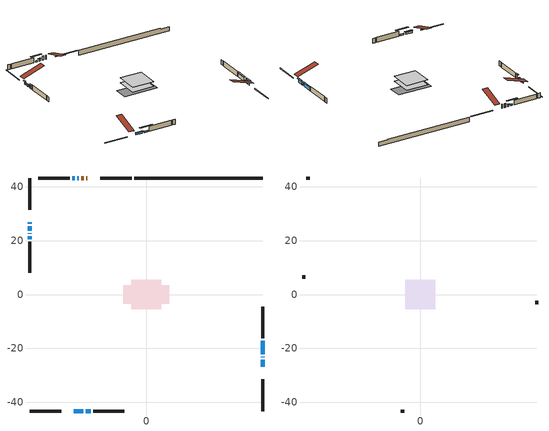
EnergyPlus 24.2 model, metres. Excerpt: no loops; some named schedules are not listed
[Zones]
conditioned space
 floor adiabatic (AdiabaticFloorConstruction): -5.56,-5.56 -5.56,5.56 5.56,5.56 5.56,-5.56 z0.61
 floor foundation (Slab1 construction): -8.6,-3.36 -8.6,3.36 8.6,3.36 8.6,-3.36 z-1.83
 wall outside (RimJoist1 construction): -5.46,43.32 -17.18,43.32 / -43.32,-43.32 -31.6,-43.32 / -43.32,43.32 -43.32,31.6 / 43.32,-43.32 43.32,-31.6 z0.61:0.91
 wall outside (AdiabaticWallConstruction 1): -21.89,43.32 -22.3,43.32 / -23.22,43.32 -24.1,43.32 z0.61:2.64
 wall outside (AdiabaticWallConstruction): -43.32,26.89 -43.32,26.28 z0.61:2.14; 43.32,-26.89 43.32,-24.3 / -43.32,21.64 -43.32,20.62 / 43.32,-22.29 43.32,-17.11 z0.61:2.49; -25.02,43.32 -25.71,43.32 / -26.89,-43.32 -23.49,-43.32 / -43.32,25.35 -43.32,23.65 z0.61:1.47; -26.64,43.32 -27.58,43.32 / -22.56,-43.32 -20.68,-43.32 z0.61:1.32; 43.32,-23.37 43.32,-23.21 / -43.32,22.72 -43.32,22.57 z0.61:1.12
 wall outside (Wall1 construction): -28.51,43.32 -40.14,43.32 / -19.75,-43.32 -8.12,-43.32 / -43.32,19.69 -43.32,8.06 / 43.32,-16.18 43.32,-4.55 z0.61:3.05
 wall foundation (FoundationWall1 construction): -4.53,43.32,-1.83 -4.53,43.32,0.61 38.54,43.32,0.61 38.54,43.32,0.19 43.32,43.32,0.19 43.32,43.32,-1.83
 window (WindowConstruction 7): -43.32,26.89 -43.32,26.28 z0.61:2.13
 window (WindowConstruction 4): 43.32,-26.89 43.32,-24.3 z0.61:2.49
 window (WindowConstruction 5): -25.02,43.32 -25.71,43.32 z0.61:1.47
 window (WindowConstruction 6): -26.89,-43.32 -23.49,-43.32 z0.61:1.47
 window (WindowConstruction 9): -26.64,43.32 -27.58,43.32 z0.61:1.32
 window (WindowConstruction 10): -22.56,-43.32 -20.68,-43.32 z0.61:1.32
 window (WindowConstruction 8): 43.32,-23.37 43.32,-23.22 z0.61:1.12
 window (WindowConstruction): -43.32,25.35 -43.32,23.65 z0.61:1.47
 window (WindowConstruction 1): -43.32,22.72 -43.32,22.57 z0.61:1.12
 window (WindowConstruction 2): -43.32,21.64 -43.32,20.62 z0.61:2.49
 window (WindowConstruction 3): 43.32,-22.29 43.32,-17.11 z0.61:2.49
 door (Door): -21.89,43.32 -22.29,43.32 z0.61:2.64
 door (Door 1): -23.22,43.32 -24.1,43.32 z0.61:2.64
 ceiling adiabatic (AdiabaticFloorConstruction): 5.56,-5.56 5.56,5.56 -5.56,5.56 -5.56,-5.56 z0.61
attic - vented
 floor to conditioned space (Floor1 construction Reversed): -5.55,-5.55 -5.55,5.55 5.55,5.55 5.55,-5.55 z3.05
 wall outside (Wall2 construction): -41.07,43.32 -42.39,43.32 / -7.19,-43.32 -5.87,-43.32 / -43.32,7.13 -43.32,5.81 / 43.32,-3.62 43.32,-2.29 z0.61:3.05
 roof outside (Roof1 construction): -20.96,43.32,3.05 -20.96,32.5,6.65 -18.11,32.5,6.65 -18.11,43.32,3.05; -27.82,-43.32,3.05 -27.82,-32.5,6.65 -30.67,-32.5,6.65 -30.67,-43.32,3.05; -43.32,27.82,3.05 -32.5,27.82,6.65 -32.5,30.67,6.65 -43.32,30.67,3.05; 43.32,-27.82,3.05 32.5,-27.82,6.65 32.5,-30.67,6.65 43.32,-30.67,3.05
shading: -43.32,25.98 -43.32,27.19 -43.93,27.19 -43.93,25.98 z2.43; 43.32,-24 43.32,-27.19 43.93,-27.19 43.93,-24 z2.79; -26.01,43.32 -24.73,43.32 -24.73,43.93 -26.01,43.93 z1.77; -23.19,-43.32 -27.19,-43.32 -27.19,-43.93 -23.19,-43.93 z1.77; -30.02,43.32 -24.2,43.32 -24.2,43.93 -30.02,43.93 z3.76; -18.24,-43.32 -25,-43.32 -25,-43.93 -18.24,-43.93 z3.76; 43.32,-22.92 43.32,-23.67 43.93,-23.67 43.93,-22.92 z1.42; -43.32,23.35 -43.32,25.65 -43.93,25.65 -43.93,23.35 z1.77; -43.32,22.27 -43.32,23.02 -44.23,23.02 -44.23,22.27 z1.42; -43.32,20.32 -43.32,21.94 -43.93,21.94 -43.93,20.32 z2.79; 43.32,-16.81 43.32,-22.59 43.93,-22.59 43.93,-16.81 z2.79
[Building]
Building 1: Terrain=Suburbs
[Site:Location]
Lethbridge CDA_AB: Latitude {deg}=49.7; Longitude {deg}=-112.77; Time Zone {hr}=-7; Elevation {m}=910; Keep Site Location Information=Yes
[Site:GroundTemperature:Shallow]
2.17017, 0.159738, -0.00126401, 0.952787, 4.78277, 8.59492, 11.8998, 13.9934, 14.1713, 12.4685, 9.24786, 5.55266
[Site:WaterMainsTemperature]
Calculation Method=Schedule; Temperature Schedule=mains temperature schedule
[Material] Roughness=Rough; Thermal Absorptance=0.9
Name | Thickness {m} | Conductivity {W/m-K} | Density {kg/m3} | Specific Heat {J/kg-K} | Solar Absorptance | Visible Absorptance
asphalt or fiberglass shingles | 0.00635 | 0.162714 | 1121.4 | 1465.45 | 0.4 | 0.4
ceiling loosefill ins | 0.169333 | 0.0480833 | 16.02 | 1046.75 | 0.7 | 0.7
ceiling stud and cavity | 0.1397 | 0.150831 | 65.682 | 1177.47 | 0.7 | 0.7
concrete 4.0 in. | 0.1016 | 1.803125 | 2242.8 | 837.4 | 0.7 | 0.7
concrete 8.0 in. | 0.2032 | 1.803125 | 2242.8 | 837.4 | 0.7 | 0.7
door material | 0.04445 | 0.188738 | 512.64 | 1214.23 | 0.7 | 0.7
door material 1 | 0.04445 | 0.0451087 | 512.64 | 1214.23 | 0.7 | 0.7
exterior vertical ins | 0.0460229 | 0.029427 | 32.04 | 1214.23 | 0.7 | 0.7
floor covering | 0.0127 | 0.0433444 | 54.468 | 1339.84 | 0.6 | 0.6
floor rigid ins; wall rigid ins 1 | 0.512978 | 0.029427 | 32.04 | 1214.23 | 0.7 | 0.7
floor stud and cavity | 0.1397 | 1.75129 | 37.0049 | 1207.88 | 0.7 | 0.7
furniture material conditioned space 1 | 0.1524 | 0.115458 | 640.8 | 1214.23 | 0.6 | 0.6
gypsum board | 0.0127 | 0.160291 | 801 | 837.4 | 0.6 | 0.6
gypsum board 1 | 0.0127 | 0.160291 | 801 | 837.4 | 0.7 | 0.7
osb sheathing 0.5 in. | 0.0127 | 0.115458 | 512.64 | 1214.23 | 0.7 | 0.7
osb sheathing 0.75 in. | 0.01905 | 0.115458 | 512.64 | 1214.23 | 0.7 | 0.7
osb sheathing 2.0 in. | 0.0508 | 0.115458 | 512.64 | 1214.23 | 0.7 | 0.7
rim joist rigid ins; wall rigid ins | 0.051816 | 0.029427 | 32.04 | 1214.23 | 0.7 | 0.7
rim joist stud and cavity | 0.0508 | 0.0436077 | 125.044 | 1163.47 | 0.6 | 0.6
wall stud and cavity | 0.1397 | 0.245635 | 139.0536 | 1170.24 | 0.7 | 0.7
wall stud and cavity 1 | 0.0889 | 6.1454 | 50.32683 | 1063.81 | 0.6 | 0.6
wall stud and cavity 2 | 0.0889 | 0.380278 | 52.3479 | 1209.89 | 0.7 | 0.7
wall stud and cavity 3 | 0.0889 | 0.391764 | 83.0341 | 1211.67 | 0.7 | 0.7
wood siding | 0.0254 | 0.102417 | 544.68 | 1172.36 | 0.4 | 0.4
wood siding 1 | 0.00254 | 0.102417 | 544.68 | 1172.36 | 0.4 | 0.4
wood siding 2; wood siding 3; wood siding 4 | 0.0254 | 0.102417 | 544.68 | 1172.36 | 0.7 | 0.7
[WindowMaterial:SimpleGlazingSystem]
Name | U-Factor {W/m2-K} | Solar Heat Gain Coefficient
WindowMaterial | 2.92814 | 0.66
WindowMaterial 1 | 3.03943 | 0.32
WindowMaterial 2 | 3.00026 | 0.52
WindowMaterial 3 | 2.90032 | 0.68
WindowMaterial 4 | 2.91338 | 0.63
WindowMaterial 5 | 2.98833 | 0.52
WindowMaterial 6 | 2.94461 | 0.59
WindowMaterial 7 | 2.961077 | 0.63
WindowMaterial 8 | 2.98209 | 0.53
[Construction]
AdiabaticFloorConstruction: floor stud and cavity, floor rigid ins, osb sheathing 0.75 in., floor covering
AdiabaticWallConstruction: wood siding 3, wall rigid ins 1, wall stud and cavity 2, gypsum board
AdiabaticWallConstruction 1: wood siding 4, wall rigid ins 1, wall stud and cavity 2, gypsum board
Door: door material
Door 1: door material 1
Floor1 construction Reversed: gypsum board, ceiling stud and cavity, ceiling loosefill ins
FoundationWall1 construction: concrete 8.0 in., gypsum board 1
furniture construction conditioned space 1: furniture material conditioned space 1
PartitionWallConstruction: gypsum board, wall stud and cavity 3, gypsum board
RimJoist1 construction: wood siding 2, rim joist rigid ins, osb sheathing 2.0 in., rim joist stud and cavity
Roof1 construction: asphalt or fiberglass shingles
Slab1 construction: concrete 4.0 in.
Wall1 construction: wood siding, wall rigid ins, osb sheathing 0.5 in., wall stud and cavity, gypsum board
Wall2 construction: wood siding 1, wall stud and cavity 1
WindowConstruction: WindowMaterial
WindowConstruction 1; WindowConstruction 8: WindowMaterial 1
WindowConstruction 10; WindowConstruction 9: WindowMaterial 8
WindowConstruction 2: WindowMaterial 2
WindowConstruction 3: WindowMaterial 3
WindowConstruction 4: WindowMaterial 4
WindowConstruction 5: WindowMaterial 5
WindowConstruction 6: WindowMaterial 6
WindowConstruction 7: WindowMaterial 7
[Zone] Multiplier=1; Part of Total Floor Area=Yes
Name | Volume {m3}
attic - vented | 72.2297
conditioned space | 693.3
[Space]
Name | Zone | Volume {m3}
attic - vented 1 | attic - vented | 72.2297
conditioned space 1 | conditioned space | 693.3
[ZoneInfiltration:EffectiveLeakageArea]
infil attic - vented 1: Zone or Space=attic - vented 1; Schedule=Always On Discrete; Effective Air Leakage Area {cm2}=4486.55; Stack Coefficient=0.000420338; Wind Coefficient=1.38522e-05
[ZoneMixing]
whole house fan mix: Zone or Space=attic - vented; Schedule=Always On Continuous; Design Flow Rate Calculation Method=Flow/Zone; Design Flow Rate {m3/s}=0; Source Zone or Space=conditioned space
[SurfaceProperty:ExposedFoundationPerimeter]
Slab1: Exposed Perimeter Calculation Method=TotalExposedPerimeter; Total Exposed Perimeter {m}=47.854
[InternalMass] Zone or ZoneList=conditioned space; Space or SpaceList=conditioned space 1
Name | Construction | Surface Area {m2}
furniture mass conditioned space 1 | furniture construction conditioned space 1 | 95.64
partition wall mass | PartitionWallConstruction | 239.1
[Lights]
interior lighting: Zone or ZoneList or Space or SpaceList=conditioned space 1; Schedule=interior lighting schedule; Design Level Calculation Method=LightingLevel; Lighting Level {W}=343.2; Return Air Fraction=0; Fraction Radiant=0.6; Fraction Visible=0.2; Fraction Replaceable=1
[People]
occupants: Zone or ZoneList or Space or SpaceList=conditioned space 1; Number of People Schedule=occupants schedule; Number of People Calculation Method=People; Number of People=3; Fraction Radiant=0.314171; Sensible Heat Fraction=0.56303; Activity Level Schedule=occupants activity schedule; Carbon Dioxide Generation Rate {m3/s-W}=0; Enable ASHRAE 55 Comfort Warnings=No; Mean Radiant Temperature Calculation Type=EnclosureAveraged
[ElectricEquipment] Zone or ZoneList or Space or SpaceList=conditioned space 1; Design Level Calculation Method=EquipmentLevel
Name | Schedule | Design Level {W} | Fraction Latent | Fraction Radiant | Fraction Lost
clothes dryer | clothes dryer schedule | 140.772 | 0.015 | 0.081 | 0.85
clothes washer | clothes washer schedule | 32.1985 | 0.03 | 0.162 | 0.7
cooking range | cooking range schedule | 215.147 | 0.08 | 0.432 | 0.2
dishwasher | dishwasher schedule | 66.8632 | 0.3 | 0.18 | 0.4
fridge | fridge schedule | 72.9452 | 0 | 0.6 | 0
mech vent bath fan 0 | mech vent bath fan 0 schedule | 50.2 | 0 | 0 | 1
mech vent bath fan 1 | mech vent bath fan 1 schedule | 50.2 | 0 | 0 | 1
mech vent house fan | mech vent house fan schedule | 0 | 0 | 0 | 1
mech vent house fan cfis | mech vent house fan cfis schedule | 0 | 0 | 0 | 0
mech vent range fan 0 | mech vent range fan 0 schedule | 57 | 0 | 0 | 1
misc plug loads | misc plug loads schedule | 494.7 | 0.045 | 0.513 | 0.1
whole house fan | Always On Discrete | 0 | 0 | 0 | 1
[OtherEquipment] Zone or ZoneList or Space or SpaceList=conditioned space 1; Design Level Calculation Method=EquipmentLevel
Name | Fuel Type | Schedule | Design Level {W} | Fraction Latent | Fraction Radiant | Fraction Lost
clothes dryer 1 | Electricity | clothes dryer schedule | 0 | 0.015 | 0.081 | 0.85
cooking range 1 | Electricity | cooking range schedule | 0 | 0.08 | 0.432 | 0.2
general water use latent | None | general water use schedule | 62.594 | 1 | 0 | 0
general water use sensible | None | general water use schedule | -61.6891 | 0 | 0.6 | 0
mech vent house fan latent load | None | Always On Discrete | 0 | 1 | 0 | 0
mech vent house fan sensible load | None | Always On Discrete | 0 | 0 | 0 | 0
water heater energy adjustment1 | NaturalGas | Always On Discrete | 0.01 | 0 | 0 | 1
[ZoneInfiltration:DesignFlowRate] Zone or ZoneList or Space or SpaceList=conditioned space 1; Schedule=Always On Discrete; Design Flow Rate Calculation Method=Flow/Zone; Design Flow Rate {m3/s}=0
infil flow; natural vent flow; whole house fan flow
[Foundation:Kiva]
Foundation Kiva 1: Initial Indoor Air Temperature {C}=18; Wall Height Above Grade {m}=0.609996; Wall Depth Below Slab {m}=0.2032; Custom Block Material Name 1=exterior vertical ins; Custom Block Depth 1 {m}=2.43998; Custom Block X Position 1 {m}=0.2159; Custom Block Z Position 1 {m}=0
[Foundation:Kiva:Settings]
Soil Conductivity {W/m-K}=0.849921; Soil Density {kg/m3}=1842.3; Soil Specific Heat {J/kg-K}=418.7; Ground Solar Absorptivity=0.9; Ground Thermal Absorptivity=0.9; Ground Surface Roughness {m}=0.03; Far-Field Width {m}=40; Deep-Ground Boundary Condition=ZeroFlux; Deep-Ground Depth {m}=40; Minimum Cell Dimension {m}=0.2; Maximum Cell Growth Coefficient=3; Simulation Timestep=Timestep
[Exterior:Lights]
exterior lighting: Schedule=exterior lighting schedule; Design Level {W}=75.6
[Schedule:Constant]
Name | Hourly Value
Always On Continuous; mech vent house fan schedule; mech vent house fan cfis schedule; Always On Discrete | 1
occupants activity schedule | 117.228
fridge schedule | 0
[Schedule:Week:Daily]
interior lighting schedule Week Rule - Jan1-Jan27: interior lighting schedule day, interior lighting schedule day, interior lighting schedule day, interior lighting schedule day, interior lighting schedule day, interior lighting schedule day, interior lighting schedule day, interior lighting schedule default day, interior lighting schedule default day, interior lighting schedule default day, interior lighting schedule default day, interior lighting schedule default day
interior lighting schedule Week Rule - Jan28-Feb3: interior lighting schedule day, interior lighting schedule day, interior lighting schedule day, interior lighting schedule day, interior lighting schedule day 1, interior lighting schedule day 1, interior lighting schedule day 1, interior lighting schedule default day, interior lighting schedule default day, interior lighting schedule default day, interior lighting schedule default day, interior lighting schedule default day
interior lighting schedule Week Rule - Feb4-Feb24: interior lighting schedule day 1, interior lighting schedule day 1, interior lighting schedule day 1, interior lighting schedule day 1, interior lighting schedule day 1, interior lighting schedule day 1, interior lighting schedule day 1, interior lighting schedule default day, interior lighting schedule default day, interior lighting schedule default day, interior lighting schedule default day, interior lighting schedule default day
interior lighting schedule Week Rule - Feb25-Mar3: interior lighting schedule day 1, interior lighting schedule day 1, interior lighting schedule day 1, interior lighting schedule day 1, interior lighting schedule day 2, interior lighting schedule day 2, interior lighting schedule day 2, interior lighting schedule default day, interior lighting schedule default day, interior lighting schedule default day, interior lighting schedule default day, interior lighting schedule default day
interior lighting schedule Week Rule - Mar4-Mar31: interior lighting schedule day 2, interior lighting schedule day 2, interior lighting schedule day 2, interior lighting schedule day 2, interior lighting schedule day 2, interior lighting schedule day 2, interior lighting schedule day 2, interior lighting schedule default day, interior lighting schedule default day, interior lighting schedule default day, interior lighting schedule default day, interior lighting schedule default day
interior lighting schedule Week Rule - Apr1-Apr28: interior lighting schedule day 3, interior lighting schedule day 3, interior lighting schedule day 3, interior lighting schedule day 3, interior lighting schedule day 3, interior lighting schedule day 3, interior lighting schedule day 3, interior lighting schedule default day, interior lighting schedule default day, interior lighting schedule default day, interior lighting schedule default day, interior lighting schedule default day
interior lighting schedule Week Rule - Apr29-May5: interior lighting schedule day 3, interior lighting schedule day 3, interior lighting schedule day 4, interior lighting schedule day 4, interior lighting schedule day 4, interior lighting schedule day 4, interior lighting schedule day 4, interior lighting schedule default day, interior lighting schedule default day, interior lighting schedule default day, interior lighting schedule default day, interior lighting schedule default day
interior lighting schedule Week Rule - May6-May26: interior lighting schedule day 4, interior lighting schedule day 4, interior lighting schedule day 4, interior lighting schedule day 4, interior lighting schedule day 4, interior lighting schedule day 4, interior lighting schedule day 4, interior lighting schedule default day, interior lighting schedule default day, interior lighting schedule default day, interior lighting schedule default day, interior lighting schedule default day
interior lighting schedule Week Rule - May27-Jun2: interior lighting schedule day 4, interior lighting schedule day 4, interior lighting schedule day 4, interior lighting schedule day 4, interior lighting schedule day 4, interior lighting schedule day 5, interior lighting schedule day 5, interior lighting schedule default day, interior lighting schedule default day, interior lighting schedule default day, interior lighting schedule default day, interior lighting schedule default day
interior lighting schedule Week Rule - Jun3-Jun30: interior lighting schedule day 5, interior lighting schedule day 5, interior lighting schedule day 5, interior lighting schedule day 5, interior lighting schedule day 5, interior lighting schedule day 5, interior lighting schedule day 5, interior lighting schedule default day, interior lighting schedule default day, interior lighting schedule default day, interior lighting schedule default day, interior lighting schedule default day
interior lighting schedule Week Rule - Jul1-Jul28: interior lighting schedule day 6, interior lighting schedule day 6, interior lighting schedule day 6, interior lighting schedule day 6, interior lighting schedule day 6, interior lighting schedule day 6, interior lighting schedule day 6, interior lighting schedule default day, interior lighting schedule default day, interior lighting schedule default day, interior lighting schedule default day, interior lighting schedule default day
interior lighting schedule Week Rule - Jul29-Aug4: interior lighting schedule day 6, interior lighting schedule day 6, interior lighting schedule day 6, interior lighting schedule day 7, interior lighting schedule day 7, interior lighting schedule day 7, interior lighting schedule day 7, interior lighting schedule default day, interior lighting schedule default day, interior lighting schedule default day, interior lighting schedule default day, interior lighting schedule default day
interior lighting schedule Week Rule - Aug5-Aug25: interior lighting schedule day 7, interior lighting schedule day 7, interior lighting schedule day 7, interior lighting schedule day 7, interior lighting schedule day 7, interior lighting schedule day 7, interior lighting schedule day 7, interior lighting schedule default day, interior lighting schedule default day, interior lighting schedule default day, interior lighting schedule default day, interior lighting schedule default day
interior lighting schedule Week Rule - Aug26-Sep1: interior lighting schedule day 7, interior lighting schedule day 7, interior lighting schedule day 7, interior lighting schedule day 7, interior lighting schedule day 7, interior lighting schedule day 7, interior lighting schedule day 8, interior lighting schedule default day, interior lighting schedule default day, interior lighting schedule default day, interior lighting schedule default day, interior lighting schedule default day
interior lighting schedule Week Rule - Sep2-Sep29: interior lighting schedule day 8, interior lighting schedule day 8, interior lighting schedule day 8, interior lighting schedule day 8, interior lighting schedule day 8, interior lighting schedule day 8, interior lighting schedule day 8, interior lighting schedule default day, interior lighting schedule default day, interior lighting schedule default day, interior lighting schedule default day, interior lighting schedule default day
interior lighting schedule Week Rule - Sep30-Oct6: interior lighting schedule day 8, interior lighting schedule day 9, interior lighting schedule day 9, interior lighting schedule day 9, interior lighting schedule day 9, interior lighting schedule day 9, interior lighting schedule day 9, interior lighting schedule default day, interior lighting schedule default day, interior lighting schedule default day, interior lighting schedule default day, interior lighting schedule default day
interior lighting schedule Week Rule - Oct7-Oct27: interior lighting schedule day 9, interior lighting schedule day 9, interior lighting schedule day 9, interior lighting schedule day 9, interior lighting schedule day 9, interior lighting schedule day 9, interior lighting schedule day 9, interior lighting schedule default day, interior lighting schedule default day, interior lighting schedule default day, interior lighting schedule default day, interior lighting schedule default day
interior lighting schedule Week Rule - Oct28-Nov3: interior lighting schedule day 9, interior lighting schedule day 9, interior lighting schedule day 9, interior lighting schedule day 9, interior lighting schedule day 10, interior lighting schedule day 10, interior lighting schedule day 10, interior lighting schedule default day, interior lighting schedule default day, interior lighting schedule default day, interior lighting schedule default day, interior lighting schedule default day
interior lighting schedule Week Rule - Nov4-Nov24: interior lighting schedule day 10, interior lighting schedule day 10, interior lighting schedule day 10, interior lighting schedule day 10, interior lighting schedule day 10, interior lighting schedule day 10, interior lighting schedule day 10, interior lighting schedule default day, interior lighting schedule default day, interior lighting schedule default day, interior lighting schedule default day, interior lighting schedule default day
interior lighting schedule Week Rule - Nov25-Dec1: interior lighting schedule day 10, interior lighting schedule day 10, interior lighting schedule day 10, interior lighting schedule day 10, interior lighting schedule day 10, interior lighting schedule day 10, interior lighting schedule day 11, interior lighting schedule default day, interior lighting schedule default day, interior lighting schedule default day, interior lighting schedule default day, interior lighting schedule default day
interior lighting schedule Week Rule - Dec2-Dec31: interior lighting schedule day 11, interior lighting schedule day 11, interior lighting schedule day 11, interior lighting schedule day 11, interior lighting schedule day 11, interior lighting schedule day 11, interior lighting schedule day 11, interior lighting schedule default day, interior lighting schedule default day, interior lighting schedule default day, interior lighting schedule default day, interior lighting schedule default day
occupants schedule Week Rule - Jan1-Dec31: occupants schedule day, occupants schedule day, occupants schedule day, occupants schedule day, occupants schedule day, occupants schedule day, occupants schedule day, occupants schedule default day, occupants schedule default day, occupants schedule default day, occupants schedule default day, occupants schedule default day
clothes dryer schedule Week Rule - Jan1-Dec31: clothes dryer schedule day, clothes dryer schedule day, clothes dryer schedule day, clothes dryer schedule day, clothes dryer schedule day, clothes dryer schedule day, clothes dryer schedule day, clothes dryer schedule default day, clothes dryer schedule default day, clothes dryer schedule default day, clothes dryer schedule default day, clothes dryer schedule default day
clothes washer schedule Week Rule - Jan1-Dec31: clothes washer schedule day, clothes washer schedule day, clothes washer schedule day, clothes washer schedule day, clothes washer schedule day, clothes washer schedule day, clothes washer schedule day, clothes washer schedule default day, clothes washer schedule default day, clothes washer schedule default day, clothes washer schedule default day, clothes washer schedule default day
cooking range schedule Week Rule - Jan1-Dec31: cooking range schedule day, cooking range schedule day, cooking range schedule day, cooking range schedule day, cooking range schedule day, cooking range schedule day, cooking range schedule day, cooking range schedule default day, cooking range schedule default day, cooking range schedule default day, cooking range schedule default day, cooking range schedule default day
dishwasher schedule Week Rule - Jan1-Dec31: dishwasher schedule day, dishwasher schedule day, dishwasher schedule day, dishwasher schedule day, dishwasher schedule day, dishwasher schedule day, dishwasher schedule day, dishwasher schedule default day, dishwasher schedule default day, dishwasher schedule default day, dishwasher schedule default day, dishwasher schedule default day
mech vent bath fan 0 schedule Week Rule - Jan1-Dec31: mech vent bath fan 0 schedule day, mech vent bath fan 0 schedule day, mech vent bath fan 0 schedule day, mech vent bath fan 0 schedule day, mech vent bath fan 0 schedule day, mech vent bath fan 0 schedule day, mech vent bath fan 0 schedule day, mech vent bath fan 0 schedule default day, mech vent bath fan 0 schedule default day, mech vent bath fan 0 schedule default day, mech vent bath fan 0 schedule default day, mech vent bath fan 0 schedule default day
mech vent bath fan 1 schedule Week Rule - Jan1-Dec31: mech vent bath fan 1 schedule day, mech vent bath fan 1 schedule day, mech vent bath fan 1 schedule day, mech vent bath fan 1 schedule day, mech vent bath fan 1 schedule day, mech vent bath fan 1 schedule day, mech vent bath fan 1 schedule day, mech vent bath fan 1 schedule default day, mech vent bath fan 1 schedule default day, mech vent bath fan 1 schedule default day, mech vent bath fan 1 schedule default day, mech vent bath fan 1 schedule default day
mech vent range fan 0 schedule Week Rule - Jan1-Dec31: mech vent range fan 0 schedule day, mech vent range fan 0 schedule day, mech vent range fan 0 schedule day, mech vent range fan 0 schedule day, mech vent range fan 0 schedule day, mech vent range fan 0 schedule day, mech vent range fan 0 schedule day, mech vent range fan 0 schedule default day, mech vent range fan 0 schedule default day, mech vent range fan 0 schedule default day, mech vent range fan 0 schedule default day, mech vent range fan 0 schedule default day
misc plug loads schedule Week Rule - Jan1-Dec31: misc plug loads schedule day, misc plug loads schedule day, misc plug loads schedule day, misc plug loads schedule day, misc plug loads schedule day, misc plug loads schedule day, misc plug loads schedule day, misc plug loads schedule default day, misc plug loads schedule default day, misc plug loads schedule default day, misc plug loads schedule default day, misc plug loads schedule default day
general water use schedule Week Rule - Jan1-Dec31: general water use schedule day, general water use schedule day, general water use schedule day, general water use schedule day, general water use schedule day, general water use schedule day, general water use schedule day, general water use schedule default day, general water use schedule default day, general water use schedule default day, general water use schedule default day, general water use schedule default day
exterior lighting schedule Week Rule - Jan1-Jan27: exterior lighting schedule day, exterior lighting schedule day, exterior lighting schedule day, exterior lighting schedule day, exterior lighting schedule day, exterior lighting schedule day, exterior lighting schedule day, exterior lighting schedule default day, exterior lighting schedule default day, exterior lighting schedule default day, exterior lighting schedule default day, exterior lighting schedule default day
exterior lighting schedule Week Rule - Jan28-Feb3: exterior lighting schedule day, exterior lighting schedule day, exterior lighting schedule day, exterior lighting schedule day, exterior lighting schedule day 1, exterior lighting schedule day 1, exterior lighting schedule day 1, exterior lighting schedule default day, exterior lighting schedule default day, exterior lighting schedule default day, exterior lighting schedule default day, exterior lighting schedule default day
exterior lighting schedule Week Rule - Feb4-Feb24: exterior lighting schedule day 1, exterior lighting schedule day 1, exterior lighting schedule day 1, exterior lighting schedule day 1, exterior lighting schedule day 1, exterior lighting schedule day 1, exterior lighting schedule day 1, exterior lighting schedule default day, exterior lighting schedule default day, exterior lighting schedule default day, exterior lighting schedule default day, exterior lighting schedule default day
exterior lighting schedule Week Rule - Feb25-Mar3: exterior lighting schedule day 1, exterior lighting schedule day 1, exterior lighting schedule day 1, exterior lighting schedule day 1, exterior lighting schedule day 2, exterior lighting schedule day 2, exterior lighting schedule day 2, exterior lighting schedule default day, exterior lighting schedule default day, exterior lighting schedule default day, exterior lighting schedule default day, exterior lighting schedule default day
exterior lighting schedule Week Rule - Mar4-Mar31: exterior lighting schedule day 2, exterior lighting schedule day 2, exterior lighting schedule day 2, exterior lighting schedule day 2, exterior lighting schedule day 2, exterior lighting schedule day 2, exterior lighting schedule day 2, exterior lighting schedule default day, exterior lighting schedule default day, exterior lighting schedule default day, exterior lighting schedule default day, exterior lighting schedule default day
exterior lighting schedule Week Rule - Apr1-Apr28: exterior lighting schedule day 3, exterior lighting schedule day 3, exterior lighting schedule day 3, exterior lighting schedule day 3, exterior lighting schedule day 3, exterior lighting schedule day 3, exterior lighting schedule day 3, exterior lighting schedule default day, exterior lighting schedule default day, exterior lighting schedule default day, exterior lighting schedule default day, exterior lighting schedule default day
exterior lighting schedule Week Rule - Apr29-May5: exterior lighting schedule day 3, exterior lighting schedule day 3, exterior lighting schedule day 4, exterior lighting schedule day 4, exterior lighting schedule day 4, exterior lighting schedule day 4, exterior lighting schedule day 4, exterior lighting schedule default day, exterior lighting schedule default day, exterior lighting schedule default day, exterior lighting schedule default day, exterior lighting schedule default day
exterior lighting schedule Week Rule - May6-May26: exterior lighting schedule day 4, exterior lighting schedule day 4, exterior lighting schedule day 4, exterior lighting schedule day 4, exterior lighting schedule day 4, exterior lighting schedule day 4, exterior lighting schedule day 4, exterior lighting schedule default day, exterior lighting schedule default day, exterior lighting schedule default day, exterior lighting schedule default day, exterior lighting schedule default day
exterior lighting schedule Week Rule - May27-Jun2: exterior lighting schedule day 4, exterior lighting schedule day 4, exterior lighting schedule day 4, exterior lighting schedule day 4, exterior lighting schedule day 4, exterior lighting schedule day 5, exterior lighting schedule day 5, exterior lighting schedule default day, exterior lighting schedule default day, exterior lighting schedule default day, exterior lighting schedule default day, exterior lighting schedule default day
exterior lighting schedule Week Rule - Jun3-Jun30: exterior lighting schedule day 5, exterior lighting schedule day 5, exterior lighting schedule day 5, exterior lighting schedule day 5, exterior lighting schedule day 5, exterior lighting schedule day 5, exterior lighting schedule day 5, exterior lighting schedule default day, exterior lighting schedule default day, exterior lighting schedule default day, exterior lighting schedule default day, exterior lighting schedule default day
exterior lighting schedule Week Rule - Jul1-Jul28: exterior lighting schedule day 6, exterior lighting schedule day 6, exterior lighting schedule day 6, exterior lighting schedule day 6, exterior lighting schedule day 6, exterior lighting schedule day 6, exterior lighting schedule day 6, exterior lighting schedule default day, exterior lighting schedule default day, exterior lighting schedule default day, exterior lighting schedule default day, exterior lighting schedule default day
exterior lighting schedule Week Rule - Jul29-Aug4: exterior lighting schedule day 6, exterior lighting schedule day 6, exterior lighting schedule day 6, exterior lighting schedule day 7, exterior lighting schedule day 7, exterior lighting schedule day 7, exterior lighting schedule day 7, exterior lighting schedule default day, exterior lighting schedule default day, exterior lighting schedule default day, exterior lighting schedule default day, exterior lighting schedule default day
exterior lighting schedule Week Rule - Aug5-Aug25: exterior lighting schedule day 7, exterior lighting schedule day 7, exterior lighting schedule day 7, exterior lighting schedule day 7, exterior lighting schedule day 7, exterior lighting schedule day 7, exterior lighting schedule day 7, exterior lighting schedule default day, exterior lighting schedule default day, exterior lighting schedule default day, exterior lighting schedule default day, exterior lighting schedule default day
exterior lighting schedule Week Rule - Aug26-Sep1: exterior lighting schedule day 7, exterior lighting schedule day 7, exterior lighting schedule day 7, exterior lighting schedule day 7, exterior lighting schedule day 7, exterior lighting schedule day 7, exterior lighting schedule day 8, exterior lighting schedule default day, exterior lighting schedule default day, exterior lighting schedule default day, exterior lighting schedule default day, exterior lighting schedule default day
exterior lighting schedule Week Rule - Sep2-Sep29: exterior lighting schedule day 8, exterior lighting schedule day 8, exterior lighting schedule day 8, exterior lighting schedule day 8, exterior lighting schedule day 8, exterior lighting schedule day 8, exterior lighting schedule day 8, exterior lighting schedule default day, exterior lighting schedule default day, exterior lighting schedule default day, exterior lighting schedule default day, exterior lighting schedule default day
exterior lighting schedule Week Rule - Sep30-Oct6: exterior lighting schedule day 8, exterior lighting schedule day 9, exterior lighting schedule day 9, exterior lighting schedule day 9, exterior lighting schedule day 9, exterior lighting schedule day 9, exterior lighting schedule day 9, exterior lighting schedule default day, exterior lighting schedule default day, exterior lighting schedule default day, exterior lighting schedule default day, exterior lighting schedule default day
exterior lighting schedule Week Rule - Oct7-Oct27: exterior lighting schedule day 9, exterior lighting schedule day 9, exterior lighting schedule day 9, exterior lighting schedule day 9, exterior lighting schedule day 9, exterior lighting schedule day 9, exterior lighting schedule day 9, exterior lighting schedule default day, exterior lighting schedule default day, exterior lighting schedule default day, exterior lighting schedule default day, exterior lighting schedule default day
exterior lighting schedule Week Rule - Oct28-Nov3: exterior lighting schedule day 9, exterior lighting schedule day 9, exterior lighting schedule day 9, exterior lighting schedule day 9, exterior lighting schedule day 10, exterior lighting schedule day 10, exterior lighting schedule day 10, exterior lighting schedule default day, exterior lighting schedule default day, exterior lighting schedule default day, exterior lighting schedule default day, exterior lighting schedule default day
exterior lighting schedule Week Rule - Nov4-Nov24: exterior lighting schedule day 10, exterior lighting schedule day 10, exterior lighting schedule day 10, exterior lighting schedule day 10, exterior lighting schedule day 10, exterior lighting schedule day 10, exterior lighting schedule day 10, exterior lighting schedule default day, exterior lighting schedule default day, exterior lighting schedule default day, exterior lighting schedule default day, exterior lighting schedule default day
[Schedule:Year]
interior lighting schedule: interior lighting schedule Week Rule - Jan1-Jan27, 1, 1, 1, 27, interior lighting schedule Week Rule - Jan28-Feb3, 1, 28, 2, 3, interior lighting schedule Week Rule - Feb4-Feb24, 2, 4, 2, 24, interior lighting schedule Week Rule - Feb25-Mar3, 2, 25, 3, 3, interior lighting schedule Week Rule - Mar4-Mar31, 3, 4, 3, 31, interior lighting schedule Week Rule - Apr1-Apr28, 4, 1, 4, 28, interior lighting schedule Week Rule - Apr29-May5, 4, 29, 5, 5, interior lighting schedule Week Rule - May6-May26, 5, 6, 5, 26, interior lighting schedule Week Rule - May27-Jun2, 5, 27, 6, 2, interior lighting schedule Week Rule - Jun3-Jun30, 6, 3, 6, 30, interior lighting schedule Week Rule - Jul1-Jul28, 7, 1, 7, 28, interior lighting schedule Week Rule - Jul29-Aug4, 7, 29, 8, 4, interior lighting schedule Week Rule - Aug5-Aug25, 8, 5, 8, 25, interior lighting schedule Week Rule - Aug26-Sep1, 8, 26, 9, 1, interior lighting schedule Week Rule - Sep2-Sep29, 9, 2, 9, 29, interior lighting schedule Week Rule - Sep30-Oct6, 9, 30, 10, 6, interior lighting schedule Week Rule - Oct7-Oct27, 10, 7, 10, 27, interior lighting schedule Week Rule - Oct28-Nov3, 10, 28, 11, 3, interior lighting schedule Week Rule - Nov4-Nov24, 11, 4, 11, 24, interior lighting schedule Week Rule - Nov25-Dec1, 11, 25, 12, 1, interior lighting schedule Week Rule - Dec2-Dec31, 12, 2, 12, 31
occupants schedule: occupants schedule Week Rule - Jan1-Dec31, 1, 1, 12, 31
clothes dryer schedule: clothes dryer schedule Week Rule - Jan1-Dec31, 1, 1, 12, 31
clothes washer schedule: clothes washer schedule Week Rule - Jan1-Dec31, 1, 1, 12, 31
cooking range schedule: cooking range schedule Week Rule - Jan1-Dec31, 1, 1, 12, 31
dishwasher schedule: dishwasher schedule Week Rule - Jan1-Dec31, 1, 1, 12, 31
mech vent bath fan 0 schedule: mech vent bath fan 0 schedule Week Rule - Jan1-Dec31, 1, 1, 12, 31
mech vent bath fan 1 schedule: mech vent bath fan 1 schedule Week Rule - Jan1-Dec31, 1, 1, 12, 31
mech vent range fan 0 schedule: mech vent range fan 0 schedule Week Rule - Jan1-Dec31, 1, 1, 12, 31
misc plug loads schedule: misc plug loads schedule Week Rule - Jan1-Dec31, 1, 1, 12, 31
general water use schedule: general water use schedule Week Rule - Jan1-Dec31, 1, 1, 12, 31
exterior lighting schedule: exterior lighting schedule Week Rule - Jan1-Jan27, 1, 1, 1, 27, exterior lighting schedule Week Rule - Jan28-Feb3, 1, 28, 2, 3, exterior lighting schedule Week Rule - Feb4-Feb24, 2, 4, 2, 24, exterior lighting schedule Week Rule - Feb25-Mar3, 2, 25, 3, 3, exterior lighting schedule Week Rule - Mar4-Mar31, 3, 4, 3, 31, exterior lighting schedule Week Rule - Apr1-Apr28, 4, 1, 4, 28, exterior lighting schedule Week Rule - Apr29-May5, 4, 29, 5, 5, exterior lighting schedule Week Rule - May6-May26, 5, 6, 5, 26, exterior lighting schedule Week Rule - May27-Jun2, 5, 27, 6, 2, exterior lighting schedule Week Rule - Jun3-Jun30, 6, 3, 6, 30, exterior lighting schedule Week Rule - Jul1-Jul28, 7, 1, 7, 28, exterior lighting schedule Week Rule - Jul29-Aug4, 7, 29, 8, 4, exterior lighting schedule Week Rule - Aug5-Aug25, 8, 5, 8, 25, exterior lighting schedule Week Rule - Aug26-Sep1, 8, 26, 9, 1, exterior lighting schedule Week Rule - Sep2-Sep29, 9, 2, 9, 29, exterior lighting schedule Week Rule - Sep30-Oct6, 9, 30, 10, 6, exterior lighting schedule Week Rule - Oct7-Oct27, 10, 7, 10, 27, exterior lighting schedule Week Rule - Oct28-Nov3, 10, 28, 11, 3, exterior lighting schedule Week Rule - Nov4-Nov24, 11, 4, 11, 24, exterior lighting schedule Week Rule - Nov25-Dec1, 11, 25, 12, 1, exterior lighting schedule Week Rule - Dec2-Dec31, 12, 2, 12, 31
[Schedule:Compact]
mains temperature schedule: Through: 01/01, For: AllDays, Until: 24:00, 6.68667, Through: 01/02, For: AllDays, Until: 24:00, 6.61944, Through: 01/03, For: AllDays, Until: 24:00, 6.55333, Through: 01/04, For: AllDays, Until: 24:00, 6.48778, Through: 01/05, For: AllDays, Until: 24:00, 6.42389, Through: 01/06, For: AllDays, Until: 24:00, 6.36111, Through: 01/07, For: AllDays, Until: 24:00, 6.29944, Through: 01/08, For: AllDays, Until: 24:00, 6.23889, Through: 01/09, For: AllDays, Until: 24:00, 6.17944, Through: 01/10, For: AllDays, Until: 24:00, 6.12111, Through: 01/11, For: AllDays, Until: 24:00, 6.06444, Through: 01/12, For: AllDays, Until: 24:00, 6.00833, Through: 01/13, For: AllDays, Until: 24:00, 5.95389, Through: 01/14, For: AllDays, Until: 24:00, 5.90111, Through: 01/15, For: AllDays, Until: 24:00, 5.84889, Through: 01/16, For: AllDays, Until: 24:00, 5.79833, Through: 01/17, For: AllDays, Until: 24:00, 5.74889, Through: 01/18, For: AllDays, Until: 24:00, 5.70111, Through: 01/19, For: AllDays, Until: 24:00, 5.65444, Through: 01/20, For: AllDays, Until: 24:00, 5.60944, Through: 01/21, For: AllDays, Until: 24:00, 5.56556, Through: 01/22, For: AllDays, Until: 24:00, 5.52333, Through: 01/23, For: AllDays, Until: 24:00, 5.48222, Through: 01/24, For: AllDays, Until: 24:00, 5.44222, Through: 01/25, For: AllDays, Until: 24:00, 5.40389, Through: 01/26, For: AllDays, Until: 24:00, 5.36722, Through: 01/27, For: AllDays, Until: 24:00, 5.33222, Through: 01/28, For: AllDays, Until: 24:00, 5.29833, Through: 01/29, For: AllDays, Until: 24:00, 5.26556, Through: 01/30, For: AllDays, Until: 24:00, 5.235, Through: 01/31, For: AllDays, Until: 24:00, 5.20556, Through: 02/01, For: AllDays, Until: 24:00, 5.17722, Through: 02/02, For: AllDays, Until: 24:00, 5.15111, Through: 02/03, For: AllDays, Until: 24:00, 5.12611, Through: 02/04, For: AllDays, Until: 24:00, 5.10278, Through: 02/05, For: AllDays, Until: 24:00, 5.08056, Through: 02/06, For: AllDays, Until: 24:00, 5.06, Through: 02/07, For: AllDays, Until: 24:00, 5.04167, Through: 02/08, For: AllDays, Until: 24:00, 5.02389, Through: 02/09, For: AllDays, Until: 24:00, 5.00833, Through: 02/10, For: AllDays, Until: 24:00, 4.99444, Through: 02/11, For: AllDays, Until: 24:00, 4.98167, Through: 02/12, For: AllDays, Until: 24:00, 4.97056, Through: 02/13, For: AllDays, Until: 24:00, 4.96111, Through: 02/14, For: AllDays, Until: 24:00, 4.95333, Through: 02/15, For: AllDays, Until: 24:00, 4.94667, Through: 02/16, For: AllDays, Until: 24:00, 4.94222, Through: 02/17, For: AllDays, Until: 24:00, 4.93889, Through: 02/18, For: AllDays, Until: 24:00, 4.93722, Through: 02/19, For: AllDays, Until: 24:00, 4.93722, Through: 02/20, For: AllDays, Until: 24:00, 4.93833, Through: 02/21, For: AllDays, Until: 24:00, 4.94167, Through: 02/22, For: AllDays, Until: 24:00, 4.94611, Through: 02/23, For: AllDays, Until: 24:00, 4.95278, Through: 02/24, For: AllDays, Until: 24:00, 4.96056, Through: 02/25, For: AllDays, Until: 24:00, 4.96944, Through: 02/26, For: AllDays, Until: 24:00, 4.98056, Through: 02/27, For: AllDays, Until: 24:00, 4.99333, Through: 02/28, For: AllDays, Until: 24:00, 5.00722, Through: 03/01, For: AllDays, Until: 24:00, 5.02278, Through: 03/02, For: AllDays, Until: 24:00, 5.04, Through: 03/03, For: AllDays, Until: 24:00, 5.05833, Through: 03/04, For: AllDays, Until: 24:00, 5.07889, Through: 03/05, For: AllDays, Until: 24:00, 5.10056, Through: 03/06, For: AllDays, Until: 24:00, 5.12389, Through: 03/07, For: AllDays, Until: 24:00, 5.14889, Through: 03/08, For: AllDays, Until: 24:00, 5.175, Through: 03/09, For: AllDays, Until: 24:00, 5.20278, Through: 03/10, For: AllDays, Until: 24:00, 5.23222, Through: 03/11, For: AllDays, Until: 24:00, 5.26278, Through: 03/12, For: AllDays, Until: 24:00, 5.29556, Through: 03/13, For: AllDays, Until: 24:00, 5.32889, Through: 03/14, For: AllDays, Until: 24:00, 5.36444, Through: 03/15, For: AllDays, Until: 24:00, 5.40111, Through: 03/16, For: AllDays, Until: 24:00, 5.43889, Through: 03/17, For: AllDays, Until: 24:00, 5.47833, Through: 03/18, For: AllDays, Until: 24:00, 5.51944, Through: 03/19, For: AllDays, Until: 24:00, 5.56167, Through: 03/20, For: AllDays, Until: 24:00, 5.60556, Through: 03/21, For: AllDays, Until: 24:00, 5.65056, Through: 03/22, For: AllDays, Until: 24:00, 5.69722, Through: 03/23, For: AllDays, Until: 24:00, 5.745, Through: 03/24, For: AllDays, Until: 24:00, 5.79444, Through: 03/25, For: AllDays, Until: 24:00, 5.84444, Through: 03/26, For: AllDays, Until: 24:00, 5.89667, Through: 03/27, For: AllDays, Until: 24:00, 5.94944, Through: 03/28, For: AllDays, Until: 24:00, 6.00389, Through: 03/29, For: AllDays, Until: 24:00, 6.05944, Through: 03/30, For: AllDays, Until: 24:00, 6.11611, Through: 03/31, For: AllDays, Until: 24:00, 6.17444, Through: 04/01, For: AllDays, Until: 24:00, 6.23389, Through: 04/02, For: AllDays, Until: 24:00, 6.29444, Through: 04/03, For: AllDays, Until: 24:00, 6.35611, Through: 04/04, For: AllDays, Until: 24:00, 6.41889, Through: 04/05, For: AllDays, Until: 24:00, 6.48278, Through: 04/06, For: AllDays, Until: 24:00, 6.54778, Through: 04/07, For: AllDays, Until: 24:00, 6.61389, Through: 04/08, For: AllDays, Until: 24:00, 6.68111, Through: 04/09, For: AllDays, Until: 24:00, 6.74944, Through: 04/10, For: AllDays, Until: 24:00, 6.81889, Through: 04/11, For: AllDays, Until: 24:00, 6.88889, Through: 04/12, For: AllDays, Until: 24:00, 6.96056, Through: 04/13, For: AllDays, Until: 24:00, 7.03278, Through: 04/14, For: AllDays, Until: 24:00, 7.10611, Through: 04/15, For: AllDays, Until: 24:00, 7.18, Through: 04/16, For: AllDays, Until: 24:00, 7.255, Through: 04/17, For: AllDays, Until: 24:00, 7.33111, Through: 04/18, For: AllDays, Until: 24:00, 7.40833, Through: 04/19, For: AllDays, Until: 24:00, 7.48611, Through: 04/20, For: AllDays, Until: 24:00, 7.56444, Through: 04/21, For: AllDays, Until: 24:00, 7.64389, Through: 04/22, For: AllDays, Until: 24:00, 7.72389, Through: 04/23, For: AllDays, Until: 24:00, 7.80444, Through: 04/24, For: AllDays, Until: 24:00, 7.88611, Through: 04/25, For: AllDays, Until: 24:00, 7.96833, Through: 04/26, For: AllDays, Until: 24:00, 8.05167, Through: 04/27, For: AllDays, Until: 24:00, 8.135, Through: 04/28, For: AllDays, Until: 24:00, 8.21944, Through: 04/29, For: AllDays, Until: 24:00, 8.30389, Through: 04/30, For: AllDays, Until: 24:00, 8.38944, Through: 05/01, For: AllDays, Until: 24:00, 8.47556, Through: 05/02, For: AllDays, Until: 24:00, 8.56222, Through: 05/03, For: AllDays, Until: 24:00, 8.64889, Through: 05/04, For: AllDays, Until: 24:00, 8.73667, Through: 05/05, For: AllDays, Until: 24:00, 8.82444, Through: 05/06, For: AllDays, Until: 24:00, 8.91278, Through: 05/07, For: AllDays, Until: 24:00, 9.00167, Through: 05/08, For: AllDays, Until: 24:00, 9.09056, Through: 05/09, For: AllDays, Until: 24:00, 9.18, Through: 05/10, For: AllDays, Until: 24:00, 9.27, Through: 05/11, For: AllDays, Until: 24:00, 9.36, Through: 05/12, For: AllDays, Until: 24:00, 9.45, Through: 05/13, For: AllDays, Until: 24:00, 9.54056, Through: 05/14, For: AllDays, Until: 24:00, 9.63167, Through: 05/15, For: AllDays, Until: 24:00, 9.72278, Through: 05/16, For: AllDays, Until: 24:00, 9.81389, Through: 05/17, For: AllDays, Until: 24:00, 9.905, Through: 05/18, For: AllDays, Until: 24:00, 9.99611, Through: 05/19, For: AllDays, Until: 24:00, 10.0878, Through: 05/20, For: AllDays, Until: 24:00, 10.1794, Through: 05/21, For: AllDays, Until: 24:00, 10.2706, Through: 05/22, For: AllDays, Until: 24:00, 10.3622, Through: 05/23, For: AllDays, Until: 24:00, 10.4539, Through: 05/24, For: AllDays, Until: 24:00, 10.545, Through: 05/25, For: AllDays, Until: 24:00, 10.6367, Through: 05/26, For: AllDays, Until: 24:00, 10.7278, Through: 05/27, For: AllDays, Until: 24:00, 10.8189, Through: 05/28, For: AllDays, Until: 24:00, 10.9094, Through: 05/29, For: AllDays, Until: 24:00, 11.0006, Through: 05/30, For: AllDays, Until: 24:00, 11.0906, Through: 05/31, For: AllDays, Until: 24:00, 11.1811, Through: 06/01, For: AllDays, Until: 24:00, 11.2711, Through: 06/02, For: AllDays, Until: 24:00, 11.3606, Through: 06/03, For: AllDays, Until: 24:00, 11.45, Through: 06/04, For: AllDays, Until: 24:00, 11.5389, Through: 06/05, For: AllDays, Until: 24:00, 11.6278, Through: 06/06, For: AllDays, Until: 24:00, 11.7156, Through: 06/07, For: AllDays, Until: 24:00, 11.8033, Through: 06/08, For: AllDays, Until: 24:00, 11.8906, Through: 06/09, For: AllDays, Until: 24:00, 11.9778, Through: 06/10, For: AllDays, Until: 24:00, 12.0639, Through: 06/11, For: AllDays, Until: 24:00, 12.1494, Through: 06/12, For: AllDays, Until: 24:00, 12.235, Through: 06/13, For: AllDays, Until: 24:00, 12.3194, Through: 06/14, For: AllDays, Until: 24:00, 12.4033, Through: 06/15, For: AllDays, Until: 24:00, 12.4867, Through: 06/16, For: AllDays, Until: 24:00, 12.5694, Through: 06/17, For: AllDays, Until: 24:00, 12.6517, Through: 06/18, For: AllDays, Until: 24:00, 12.7328, Through: 06/19, For: AllDays, Until: 24:00, 12.8133, Through: 06/20, For: AllDays, Until: 24:00, 12.8933, Through: 06/21, For: AllDays, Until: 24:00, 12.9722, Through: 06/22, For: AllDays, Until: 24:00, 13.0506, Through: 06/23, For: AllDays, Until: 24:00, 13.1283, Through: 06/24, For: AllDays, Until: 24:00, 13.2044, Through: 06/25, For: AllDays, Until: 24:00, 13.2806, Through: 06/26, For: AllDays, Until: 24:00, 13.355, Through: 06/27, For: AllDays, Until: 24:00, 13.4289, Through: 06/28, For: AllDays, Until: 24:00, 13.5022, Through: 06/29, For: AllDays, Until: 24:00, 13.5739, Through: 06/30, For: AllDays, Until: 24:00, 13.645, Through: 07/01, For: AllDays, Until: 24:00, 13.715, Through: 07/02, For: AllDays, Until: 24:00, 13.7839, Through: 07/03, For: AllDays, Until: 24:00, 13.8517, Through: 07/04, For: AllDays, Until: 24:00, 13.9189, Through: 07/05, For: AllDays, Until: 24:00, 13.9844, Through: 07/06, For: AllDays, Until: 24:00, 14.0489, Through: 07/07, For: AllDays, Until: 24:00, 14.1128, Through: 07/08, For: AllDays, Until: 24:00, 14.175, Through: 07/09, For: AllDays, Until: 24:00, 14.2361, Through: 07/10, For: AllDays, Until: 24:00, 14.2961, Through: 07/11, For: AllDays, Until: 24:00, 14.355, Through: 07/12, For: AllDays, Until: 24:00, 14.4128, Through: 07/13, For: AllDays, Until: 24:00, 14.4689, Through: 07/14, For: AllDays, Until: 24:00, 14.5244, Through: 07/15, For: AllDays, Until: 24:00, 14.5783, Through: 07/16, For: AllDays, Until: 24:00, 14.6311, Through: 07/17, For: AllDays, Until: 24:00, 14.6822, Through: 07/18, For: AllDays, Until: 24:00, 14.7322, Through: 07/19, For: AllDays, Until: 24:00, 14.7811, Through: 07/20, For: AllDays, Until: 24:00, 14.8283, Through: 07/21, For: AllDays, Until: 24:00, 14.8744, Through: 07/22, For: AllDays, Until: 24:00, 14.9189, Through: 07/23, For: AllDays, Until: 24:00, 14.9622, Through: 07/24, For: AllDays, Until: 24:00, 15.0039, Through: 07/25, For: AllDays, Until: 24:00, 15.0444, Through: 07/26, For: AllDays, Until: 24:00, 15.0833, Through: 07/27, For: AllDays, Until: 24:00, 15.1211, Through: 07/28, For: AllDays, Until: 24:00, 15.1572, Through: 07/29, For: AllDays, Until: 24:00, 15.1917, Through: 07/30, For: AllDays, Until: 24:00, 15.225, Through: 07/31, For: AllDays, Until: 24:00, 15.2567, Through: 08/01, For: AllDays, Until: 24:00, 15.2872, Through: 08/02, For: AllDays, Until: 24:00, 15.3156, Through: 08/03, For: AllDays, Until: 24:00, 15.3433, Through: 08/04, For: AllDays, Until: 24:00, 15.3689, Through: 08/05, For: AllDays, Until: 24:00, 15.3933, Through: 08/06, For: AllDays, Until: 24:00, 15.4161, Through: 08/07, For: AllDays, Until: 24:00, 15.4372, Through: 08/08, For: AllDays, Until: 24:00, 15.4567, Through: 08/09, For: AllDays, Until: 24:00, 15.475, Through: 08/10, For: AllDays, Until: 24:00, 15.4917, Through: 08/11, For: AllDays, Until: 24:00, 15.5067, Through: 08/12, For: AllDays, Until: 24:00, 15.52, Through: 08/13, For: AllDays, Until: 24:00, 15.5322, Through: 08/14, For: AllDays, Until: 24:00, 15.5422, Through: 08/15, For: AllDays, Until: 24:00, 15.5511, Through: 08/16, For: AllDays, Until: 24:00, 15.5583, Through: 08/17, For: AllDays, Until: 24:00, 15.5639, Through: 08/18, For: AllDays, Until: 24:00, 15.5683, Through: 08/19, For: AllDays, Until: 24:00, 15.5706, Through: 08/20, For: AllDays, Until: 24:00, 15.5717, Through: 08/21, For: AllDays, Until: 24:00, 15.5711, Through: 08/22, For: AllDays, Until: 24:00, 15.5689, Through: 08/23, For: AllDays, Until: 24:00, 15.565, Through: 08/24, For: AllDays, Until: 24:00, 15.5594, Through: 08/25, For: AllDays, Until: 24:00, 15.5528, Through: 08/26, For: AllDays, Until: 24:00, 15.5444, Through: 08/27, For: AllDays, Until: 24:00, 15.5344, Through: 08/28, For: AllDays, Until: 24:00, 15.5228, Through: 08/29, For: AllDays, Until: 24:00, 15.5094, Through: 08/30, For: AllDays, Until: 24:00, 15.4944, Through: 08/31, For: AllDays, Until: 24:00, 15.4783, Through: 09/01, For: AllDays, Until: 24:00, 15.4606, Through: 09/02, For: AllDays, Until: 24:00, 15.4411, Through: 09/03, For: AllDays, Until: 24:00, 15.42, Through: 09/04, For: AllDays, Until: 24:00, 15.3978, Through: 09/05, For: AllDays, Until: 24:00, 15.3739, Through: 09/06, For: AllDays, Until: 24:00, 15.3483, Through: 09/07, For: AllDays, Until: 24:00, 15.3211, Through: 09/08, For: AllDays, Until: 24:00, 15.2928, Through: 09/09, For: AllDays, Until: 24:00, 15.2628, Through: 09/10, For: AllDays, Until: 24:00, 15.2311, Through: 09/11, For: AllDays, Until: 24:00, 15.1983, Through: 09/12, For: AllDays, Until: 24:00, 15.1639, Through: 09/13, For: AllDays, Until: 24:00, 15.1283, Through: 09/14, For: AllDays, Until: 24:00, 15.0906, Through: 09/15, For: AllDays, Until: 24:00, 15.0522, Through: 09/16, For: AllDays, Until: 24:00, 15.0117, Through: 09/17, For: AllDays, Until: 24:00, 14.9706, Through: 09/18, For: AllDays, Until: 24:00, 14.9272, Through: 09/19, For: AllDays, Until: 24:00, 14.8828, Through: 09/20, For: AllDays, Until: 24:00, 14.8372, Through: 09/21, For: AllDays, Until: 24:00, 14.79, Through: 09/22, For: AllDays, Until: 24:00, 14.7417, Through: 09/23, For: AllDays, Until: 24:00, 14.6922, Through: 09/24, For: AllDays, Until: 24:00, 14.6411, Through: 09/25, For: AllDays, Until: 24:00, 14.5889, Through: 09/26, For: AllDays, Until: 24:00, 14.535, Through: 09/27, For: AllDays, Until: 24:00, 14.48, Through: 09/28, For: AllDays, Until: 24:00, 14.4239, Through: 09/29, For: AllDays, Until: 24:00, 14.3667, Through: 09/30, For: AllDays, Until: 24:00, 14.3078, Through: 10/01, For: AllDays, Until: 24:00, 14.2483, Through: 10/02, For: AllDays, Until: 24:00, 14.1872, Through: 10/03, For: AllDays, Until: 24:00, 14.125, Through: 10/04, For: AllDays, Until: 24:00, 14.0617, Through: 10/05, For: AllDays, Until: 24:00, 13.9972, Through: 10/06, For: AllDays, Until: 24:00, 13.9317, Through: 10/07, For: AllDays, Until: 24:00, 13.865, Through: 10/08, For: AllDays, Until: 24:00, 13.7972, Through: 10/09, For: AllDays, Until: 24:00, 13.7283, Through: 10/10, For: AllDays, Until: 24:00, 13.6589, Through: 10/11, For: AllDays, Until: 24:00, 13.5878, Through: 10/12, For: AllDays, Until: 24:00, 13.5161, Through: 10/13, For: AllDays, Until: 24:00, 13.4433, Through: 10/14, For: AllDays, Until: 24:00, 13.37, Through: 10/15, For: AllDays, Until: 24:00, 13.295, Through: 10/16, For: AllDays, Until: 24:00, 13.2194, Through: 10/17, For: AllDays, Until: 24:00, 13.1433, Through: 10/18, For: AllDays, Until: 24:00, 13.0661, Through: 10/19, For: AllDays, Until: 24:00, 12.9878, Through: 10/20, For: AllDays, Until: 24:00, 12.9089, Through: 10/21, For: AllDays, Until: 24:00, 12.8294, Through: 10/22, For: AllDays, Until: 24:00, 12.7489, Through: 10/23, For: AllDays, Until: 24:00, 12.6678, Through: 10/24, For: AllDays, Until: 24:00, 12.5856, Through: 10/25, For: AllDays, Until: 24:00, 12.5033, Through: 10/26, For: AllDays, Until: 24:00, 12.42, Through: 10/27, For: AllDays, Until: 24:00, 12.3361, Through: 10/28, For: AllDays, Until: 24:00, 12.2517, Through: 10/29, For: AllDays, Until: 24:00, 12.1667, Through: 10/30, For: AllDays, Until: 24:00, 12.0806, Through: 10/31, For: AllDays, Until: 24:00, 11.9944, Through: 11/01, For: AllDays, Until: 24:00, 11.9078, Through: 11/02, For: AllDays, Until: 24:00, 11.8206, Through: 11/03, For: AllDays, Until: 24:00, 11.7328, Through: 11/04, For: AllDays, Until: 24:00, 11.645, Through: 11/05, For: AllDays, Until: 24:00, 11.5561, Through: 11/06, For: AllDays, Until: 24:00, 11.4672, Through: 11/07, For: AllDays, Until: 24:00, 11.3783, Through: 11/08, For: AllDays, Until: 24:00, 11.2883, Through: 11/09, For: AllDays, Until: 24:00, 11.1989, Through: 11/10, For: AllDays, Until: 24:00, 11.1083, Through: 11/11, For: AllDays, Until: 24:00, 11.0183, Through: 11/12, For: AllDays, Until: 24:00, 10.9272, Through: 11/13, For: AllDays, Until: 24:00, 10.8367, Through: 11/14, For: AllDays, Until: 24:00, 10.7456, Through: 11/15, For: AllDays, Until: 24:00, 10.6544, Through: 11/16, For: AllDays, Until: 24:00, 10.5628, Through: 11/17, For: AllDays, Until: 24:00, 10.4717, Through: 11/18, For: AllDays, Until: 24:00, 10.38, Through: 11/19, For: AllDays, Until: 24:00, 10.2889, Through: 11/20, For: AllDays, Until: 24:00, 10.1972, Through: 11/21, For: AllDays, Until: 24:00, 10.1056, Through: 11/22, For: AllDays, Until: 24:00, 10.0144, Through: 11/23, For: AllDays, Until: 24:00, 9.92278, Through: 11/24, For: AllDays, Until: 24:00, 9.83167, Through: 11/25, For: AllDays, Until: 24:00, 9.74056, Through: 11/26, For: AllDays, Until: 24:00, 9.64944, Through: 11/27, For: AllDays, Until: 24:00, 9.55889, Through: 11/28, For: AllDays, Until: 24:00, 9.46778, Through: 11/29, For: AllDays, Until: 24:00, 9.37778, Through: 11/30, For: AllDays, Until: 24:00, 9.28722, Through: 12/01, For: AllDays, Until: 24:00, 9.19778, Through: 12/02, For: AllDays, Until: 24:00, 9.10833, Through: 12/03, For: AllDays, Until: 24:00, 9.01889, Through: 12/04, For: AllDays, Until: 24:00, 8.93, Through: 12/05, For: AllDays, Until: 24:00, 8.84167, Through: 12/06, For: AllDays, Until: 24:00, 8.75389, Through: 12/07, For: AllDays, Until: 24:00, 8.66611, Through: 12/08, For: AllDays, Until: 24:00, 8.57889, Through: 12/09, For: AllDays, Until: 24:00, 8.49222, Through: 12/10, For: AllDays, Until: 24:00, 8.40667, Through: 12/11, For: AllDays, Until: 24:00, 8.32111, Through: 12/12, For: AllDays, Until: 24:00, 8.23611, Through: 12/13, For: AllDays, Until: 24:00, 8.15167, Through: 12/14, For: AllDays, Until: 24:00, 8.06778, Through: 12/15, For: AllDays, Until: 24:00, 7.985, Through: 12/16, For: AllDays, Until: 24:00, 7.90222, Through: 12/17, For: AllDays, Until: 24:00, 7.82056, Through: 12/18, For: AllDays, Until: 24:00, 7.73944, Through: 12/19, For: AllDays, Until: 24:00, 7.65944, Through: 12/20, For: AllDays, Until: 24:00, 7.58, Through: 12/21, For: AllDays, Until: 24:00, 7.50111, Through: 12/22, For: AllDays, Until: 24:00, 7.42333, Through: 12/23, For: AllDays, Until: 24:00, 7.34611, Through: 12/24, For: AllDays, Until: 24:00, 7.27, Through: 12/25, For: AllDays, Until: 24:00, 7.195, Through: 12/26, For: AllDays, Until: 24:00, 7.12056, Through: 12/27, For: AllDays, Until: 24:00, 7.04722, Through: 12/28, For: AllDays, Until: 24:00, 6.97444, Through: 12/29, For: AllDays, Until: 24:00, 6.90278, Through: 12/30, For: AllDays, Until: 24:00, 6.83222, Through: 12/31, For: AllDays, Until: 24:00, 6.76278
